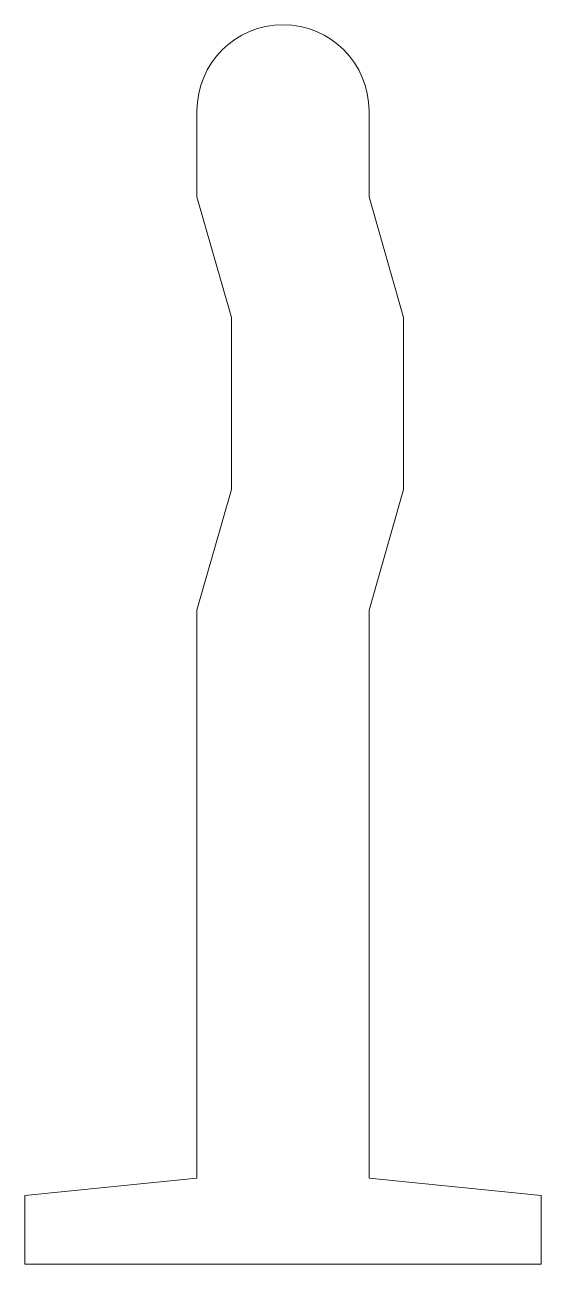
# Model space of a CAD drawing. Header units: millimetres. Extents: x 0 to 30, y 0 to 72.
import ezdxf

# ---------------------------------------------------------------- set-up
doc = ezdxf.new("R2010")
doc.units = ezdxf.units.MM
doc.layers.get('0').update_dxf_attribs({"linetype": 'CONTINUOUS', "lineweight": 0, "true_color": 0xffffff})

msp = doc.modelspace()

# ---------------------------------------------------------------- linework, layer by layer
for p, q in [((10, 67), (10, 62)), ((20, 62), (20, 67)), ((10, 62), (12, 55)), ((22, 55), (20, 62)), ((12, 55), (12, 45)), ((22, 45), (22, 55)), ((12, 45), (10, 38)), ((20, 38), (22, 45)), ((10, 38), (10, 5)), ((20, 5), (20, 38)), ((0, 4), (10, 5)), ((20, 5), (30, 4)), ((0, 0), (0, 4)), ((30, 0), (30, 4)), ((0, 0), (30, 0))]:
    msp.add_line(p, q)
msp.add_arc((15, 67), 5, 0, 180)

doc.saveas('drawing.dxf')
